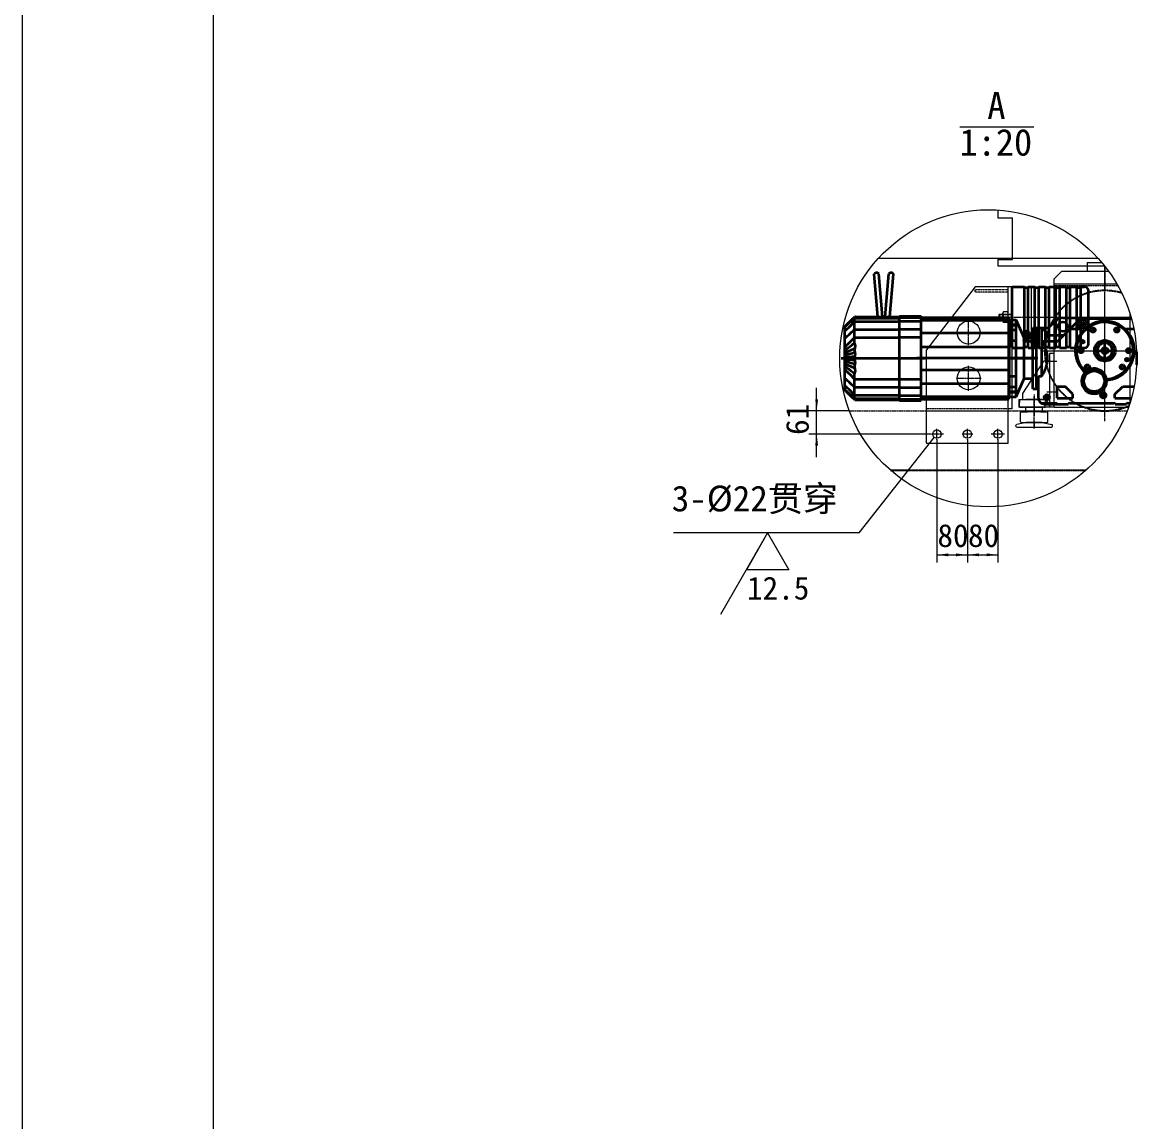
# Model space of a CAD drawing. Header units: millimetres. Extents: x -50460 to 50460, y -35640 to 35640.
# Drawn here: x -50460 to -32944, y 503 to 17779 of the extents above; entities that cross this region are included whole.
import ezdxf
from ezdxf.enums import TextEntityAlignment as Align

# ---------------------------------------------------------------- set-up
doc = ezdxf.new("R2010")
doc.units = ezdxf.units.MM
doc.set_wipeout_variables(frame=1)
for name, pattern in [('双点画线', [22, 12, -2, 2, -2, 2, -2]), ('点画线', [18, 12, -2, 2, -2]), ('虚线', [2, 1, -1])]:
    doc.linetypes.add(name, pattern=pattern)
doc.layers.get('0').update_dxf_attribs({"lineweight": 35})
for name, color, linetype, lineweight in [('7', 30, '双点画线', 18), ('CDRAFT0', 7, 'Continuous', 15), ('CONV', 4, 'Continuous', 18), ('EB0', 7, 'Continuous', 15), ('EB0_1', 7, 'Continuous', 15), ('中心线层', 1, '点画线', 18), ('尺寸线层', 4, 'Continuous', 18), ('粗实线层', 7, 'Continuous', 15), ('细实线层', 3, 'Continuous', 18), ('虚线层', 100, '虚线', 18)]:
    doc.layers.add(name, color=color, linetype=linetype, lineweight=lineweight)
doc.styles.get("Standard").update_dxf_attribs({"font": ''})
doc.styles.add('标准', font='', dxfattribs={"width": 0.667})
doc.styles.get('Standard').set_extended_font_data('宋体')
doc.styles.get('标准').set_extended_font_data('宋体')
doc.dimstyles.new('AM_DEMATIC$0', dxfattribs={"dimscale": 120, "dimtxt": 3, "dimasz": 1.5, "dimexe": 1, "dimexo": 0, "dimgap": 1, "dimtad": 1, "dimdsep": 46, "dimtxsty": 'Standard', "dimblk": '_CAXARROW', "dimcen": 0, "dimdle": 3, "dimclrd": 256, "dimclre": 256, "dimclrt": 2, "dimadec": 0, "dimazin": 2, "dimtfac": 0.707107, "dimtdec": 3, "dimtmove": 0, "dimatfit": 3, "dimfxl": 0, "dimfrac": 2, "dimtolj": 1, "dimlwd": 18, "dimarcsym": 0})
doc.dimstyles.new('AM_DEMATIC$3', dxfattribs={"dimscale": 120, "dimtxt": 3.371484, "dimasz": 2.5, "dimexe": 1, "dimexo": 1, "dimgap": 2.088633, "dimtad": 1, "dimtoh": 1, "dimdsep": 46, "dimtxsty": 'Standard', "dimblk": 'NONE', "dimcen": 0, "dimdle": 5, "dimclrd": 256, "dimclre": 256, "dimclrt": 2, "dimadec": 0, "dimazin": 2, "dimtfac": 0.707107, "dimtdec": 3, "dimtofl": 0, "dimtmove": 0, "dimatfit": 0, "dimfxl": 0, "dimfrac": 2, "dimtolj": 1, "dimlwd": 18, "dimarcsym": 0})

# ---------------------------------------------------------------- blocks, each defined once
blk = doc.blocks.new('*X243')
at = {"layer": '粗实线层'}
blk.add_line((-395.5, 287), (-395.5, -287), dxfattribs=at)
at = {"layer": '细实线层'}
blk.add_line((-420.5, 297), (-420.5, -297), dxfattribs=at)
at = {"layer": '尺寸线层', "linetype": 'Continuous', "style": '标准', "width": 0.667}
blk.add_attdef('图纸编号', text='', height=5.19, rotation=180, dxfattribs=at).set_placement((-370.5, 282), align=Align.MIDDLE_CENTER)
blk = doc.blocks.new('*X1170')
at = {"layer": '细实线层', "color": 0}
blk.add_line((-582, 0), (582, 0), dxfattribs=at)
at = {"layer": '尺寸线层', "color": 0, "char_height": 420, "line_spacing_factor": 1.37}
for s, insert, width, attachment_point in [('A', (-6, 126), 430.5, 8), ('1:20', (-15, -32), 1746.5, 2)]:
    blk.add_mtext(s, dxfattribs=dict(at, insert=insert, width=width, attachment_point=attachment_point))
blk = doc.blocks.new('*X1171')
at = {"layer": '7'}
for p, q in [((493, -697), (494, -693)), ((493, -702), (493, -697)), ((494, -693), (495, -688)), ((495, -688), (496, -683)), ((496, -683), (497, -679)), ((497, -674), (498, -669)), ((497, -679), (497, -674)), ((498, -669), (499, -664)), ((499, -655), (500, -650)), ((499, -660), (499, -655)), ((499, -664), (499, -660)), ((500, -645), (904, -645)), ((500, -646), (500, -645)), ((500, -650), (500, -646)), ((896, -701), (897, -696)), ((897, -692), (898, -687)), ((897, -696), (897, -692)), ((898, -687), (899, -682)), ((899, -682), (900, -678)), ((900, -678), (901, -673)), ((901, -668), (902, -663)), ((901, -673), (901, -668)), ((902, -663), (903, -659)), ((903, -654), (904, -649)), ((903, -659), (903, -654)), ((904, -649), (904, -645)), ((-2183, -825), (2183, -825)), ((-2183, -825), (2183, -825)), ((488, -739), (489, -735)), ((489, -744), (488, -739)), ((489, -725), (490, -721)), ((489, -730), (489, -725)), ((489, -735), (489, -730)), ((489, -749), (489, -744)), ((489, -754), (489, -749)), ((489, -758), (489, -754)), ((490, -763), (489, -758)), ((490, -716), (491, -711)), ((490, -721), (490, -716)), ((490, -765), (490, -763)), ((490, -765), (591, -765)), ((491, -711), (492, -707)), ((492, -707), (493, -702)), ((855, -765), (897, -765)), ((893, -724), (894, -720)), ((893, -729), (893, -724)), ((893, -734), (893, -729)), ((894, -739), (893, -734)), ((894, -715), (895, -710)), ((894, -720), (894, -715)), ((894, -743), (894, -739)), ((894, -748), (894, -743)), ((895, -753), (894, -748)), ((895, -706), (896, -701)), ((895, -710), (895, -706)), ((896, -757), (895, -753)), ((896, -762), (896, -757)), ((897, -765), (896, -762)), ((-1538, -1755), (1538, -1755)), ((-1538, -1755), (1538, -1755))]:
    blk.add_line(p, q, dxfattribs=at)
at = {"layer": '7', "linetype": '双点画线', "lineweight": 25}
blk.add_line((-1538, -1755), (1538, -1755), dxfattribs=at)
at = {"layer": 'CDRAFT0', "color": 1, "linetype": 'Continuous', "lineweight": 35}
for p, q in [((-1791, 1326), (-1792, 1323)), ((-1792, 1323), (-1792, 1320)), ((-1734, 654), (-1792, 1320)), ((-1789, 1329), (-1791, 1326)), ((-1786, 1332), (-1789, 1329)), ((-1783, 1335), (-1786, 1332)), ((-1779, 1337), (-1783, 1335)), ((-1774, 1339), (-1779, 1337)), ((-1769, 1341), (-1774, 1339)), ((-1764, 1342), (-1769, 1341)), ((-1758, 1343), (-1764, 1342)), ((-1752, 1343), (-1758, 1343)), ((-1747, 1343), (-1752, 1343)), ((-1742, 1342), (-1747, 1343)), ((-1737, 1341), (-1742, 1342)), ((-1732, 1339), (-1737, 1341)), ((-1728, 1337), (-1732, 1339)), ((-1725, 1335), (-1728, 1337)), ((-1723, 1332), (-1725, 1335)), ((-1721, 1330), (-1723, 1332)), ((-1720, 1327), (-1721, 1330)), ((-1662, 654), (-1720, 1327)), ((-1619, 654), (-1561, 1327)), ((-1560, 1330), (-1561, 1327)), ((-1558, 1332), (-1560, 1330)), ((-1556, 1335), (-1558, 1332)), ((-1553, 1337), (-1556, 1335)), ((-1549, 1339), (-1553, 1337)), ((-1544, 1341), (-1549, 1339)), ((-1547, 654), (-1489, 1320)), ((-1539, 1342), (-1544, 1341)), ((-1534, 1343), (-1539, 1342)), ((-1529, 1343), (-1534, 1343)), ((-1523, 1343), (-1529, 1343)), ((-1517, 1342), (-1523, 1343)), ((-1512, 1341), (-1517, 1342)), ((-1507, 1339), (-1512, 1341)), ((-1502, 1337), (-1507, 1339)), ((-1498, 1335), (-1502, 1337)), ((-1495, 1332), (-1498, 1335)), ((-1492, 1329), (-1495, 1332)), ((-1490, 1326), (-1492, 1329)), ((-1489, 1323), (-1490, 1326)), ((-1489, 1320), (-1489, 1323)), ((-2239, 517), (-2225, 530)), ((-2239, 515), (-2225, 528)), ((-2231, 512), (-2210, 532)), ((-2228, 522), (-2203, 546)), ((-2225, 530), (-2212, 543)), ((-2225, 528), (-2212, 541)), ((-2212, 543), (-2199, 556)), ((-2212, 541), (-2198, 554)), ((-2210, 532), (-2145, 592)), ((-2203, 546), (-2178, 569)), ((-2199, 556), (-2185, 569)), ((-2198, 554), (-2185, 567)), ((-2185, 569), (-2172, 582)), ((-2185, 567), (-2171, 579)), ((-2178, 569), (-2153, 593)), ((-2172, 582), (-2158, 595)), ((-2171, 579), (-2158, 592)), ((-2167, 512), (-2145, 534)), ((-2158, 595), (-2145, 608)), ((-2158, 592), (-2145, 605)), ((-2153, 593), (-2127, 618)), ((-2145, 608), (-2133, 619)), ((-2145, 605), (-2132, 616)), ((-2145, 592), (-2124, 611)), ((-2145, 534), (-2124, 556)), ((-2133, 619), (-2121, 631)), ((-2132, 616), (-2120, 628)), ((-2127, 618), (-2103, 642)), ((-2124, 611), (-2103, 631)), ((-2124, 556), (-2103, 578)), ((-2121, 631), (-2097, 654)), ((-2120, 628), (-2108, 639)), ((-2108, 639), (-2096, 651)), ((-2103, 642), (-2100, 642)), ((-2103, 243), (-2103, 642)), ((-2103, 631), (-1395, 631)), ((-2103, 578), (-1395, 578)), ((-2100, 642), (-2099, 642)), ((-2099, 642), (-2097, 643)), ((-2099, 642), (-2097, 642)), ((-2097, 654), (-2097, 654)), ((-2096, 654), (-2097, 654)), ((-2097, 654), (-2097, 654)), ((-2097, 654), (-2097, 654)), ((-2097, 654), (-1395, 654)), ((-2097, 643), (-2096, 644)), ((-2097, 642), (-2095, 643)), ((-2095, 654), (-2096, 654)), ((-2096, 654), (-2096, 654)), ((-2096, 650), (-2096, 651)), ((-2096, 651), (-2095, 651)), ((-2096, 651), (-2096, 651)), ((-2096, 651), (-2096, 651)), ((-2096, 650), (-2096, 650)), ((-2095, 650), (-2096, 650)), ((-2096, 644), (-2095, 645)), ((-2094, 654), (-2095, 654)), ((-2095, 654), (-2095, 654)), ((-2095, 651), (-2094, 652)), ((-2095, 652), (-2094, 652)), ((-2095, 650), (-2095, 650)), ((-2094, 649), (-2095, 650)), ((-2095, 645), (-2094, 646)), ((-2095, 643), (-2094, 643)), ((-2093, 654), (-2094, 654)), ((-2094, 652), (-2093, 653)), ((-2094, 652), (-2093, 652)), ((-2094, 652), (-2094, 652)), ((-2094, 652), (-2094, 652)), ((-2094, 649), (-2094, 649)), ((-2093, 649), (-2094, 649)), ((-2094, 646), (-2093, 647)), ((-2094, 643), (-2093, 643)), ((-2092, 654), (-2093, 654)), ((-2093, 654), (-2093, 654)), ((-2093, 653), (-2092, 654)), ((-2093, 653), (-2093, 653)), ((-2093, 652), (-2092, 652)), ((-2092, 649), (-2093, 649)), ((-2093, 647), (-2092, 648)), ((-2093, 643), (-2092, 644)), ((-2091, 654), (-2092, 654)), ((-2092, 654), (-2092, 654)), ((-2092, 652), (-2091, 652)), ((-2092, 652), (-2092, 652)), ((-2092, 648), (-2092, 649)), ((-2091, 648), (-2092, 648)), ((-2092, 644), (-2091, 644)), ((-2090, 654), (-2091, 654)), ((-2091, 652), (-2091, 652)), ((-2091, 652), (-2090, 652)), ((-2090, 648), (-2091, 648)), ((-2091, 648), (-2091, 648)), ((-2091, 644), (-2090, 644)), ((-2089, 653), (-2090, 654)), ((-2090, 654), (-2090, 654)), ((-2090, 652), (-2089, 653)), ((-2089, 648), (-2090, 648)), ((-2090, 648), (-2090, 648)), ((-2090, 644), (-2089, 645)), ((-2088, 653), (-2089, 653)), ((-2089, 653), (-2089, 653)), ((-2089, 653), (-2089, 653)), ((-2089, 653), (-2088, 653)), ((-2089, 647), (-2089, 648)), ((-2088, 647), (-2089, 647)), ((-2089, 645), (-2089, 645)), ((-2089, 645), (-2088, 645)), ((-2088, 653), (-2088, 653)), ((-2088, 653), (-2088, 653)), ((-2088, 653), (-2088, 653)), ((-2088, 653), (-2088, 653)), ((-2088, 646), (-2088, 647)), ((-2088, 647), (-2088, 647)), ((-2088, 646), (-2088, 646)), ((-2088, 645), (-2088, 646)), ((-2088, 646), (-2088, 646)), ((-2088, 646), (-2088, 646)), ((-1395, 663), (-1053, 663)), ((-1395, -663), (-1395, 663)), ((-1395, 640), (-1053, 640)), ((-1395, 585), (-1053, 585)), ((-1053, -663), (-1053, 663)), ((-1053, 642), (324, 642)), ((-1053, 599), (324, 599)), ((324, -642), (324, 642)), ((324, 603), (438, 603)), ((324, 534), (438, 534)), ((333, -603), (333, 603)), ((565, 324), (438, 603)), ((438, -603), (438, 603)), ((944, 480), (1078, 597)), ((1096, 269), (1451, 624)), ((1173, 636), (2245, 636)), ((1451, 624), (2249, 624)), ((1482, 525), (1497, 533)), ((1512, 525), (1497, 533)), ((1596, 520), (1557, 566)), ((-2253, 498), (-2228, 522)), ((-2253, 504), (-2239, 517)), ((-2253, 502), (-2239, 515)), ((-2253, 493), (-2231, 512)), ((-2253, -502), (-2253, 504)), ((-2253, 498), (-2251, 499)), ((-2253, 424), (-2231, 446)), ((-2251, 499), (-2250, 500)), ((-2250, 500), (-2249, 501)), ((-2249, 501), (-2248, 502)), ((-2248, 502), (-2247, 503)), ((-2247, 503), (-2246, 504)), ((-2231, 446), (-2210, 468)), ((-2231, 335), (-2210, 355)), ((-2210, 468), (-2188, 490)), ((-2210, 355), (-2188, 375)), ((-2188, 490), (-2167, 512)), ((-2188, 375), (-2167, 395)), ((-2167, 395), (-2145, 414)), ((-2145, 414), (-2124, 434)), ((-2124, 434), (-2103, 454)), ((-2103, 454), (-1395, 454)), ((-1395, 460), (-1053, 460)), ((-1053, 398), (324, 398)), ((324, 522), (438, 522)), ((324, 446), (438, 446)), ((563, 359), (573, 371)), ((587, 314), (563, 359)), ((585, 352), (563, 359)), ((566, 398), (567, 401)), ((566, 396), (566, 398)), ((567, 397), (566, 392)), ((566, 395), (566, 396)), ((566, 393), (566, 395)), ((566, 391), (566, 393)), ((566, 392), (566, 387)), ((566, 389), (566, 391)), ((566, 386), (566, 389)), ((566, 387), (567, 382)), ((567, 384), (566, 386)), ((567, 401), (568, 403)), ((568, 402), (567, 397)), ((567, 382), (567, 384)), ((568, 380), (567, 382)), ((567, 382), (569, 378)), ((568, 405), (569, 406)), ((571, 406), (568, 402)), ((568, 403), (568, 405)), ((569, 378), (568, 380)), ((569, 407), (570, 408)), ((569, 406), (569, 407)), ((577, 363), (569, 378)), ((569, 378), (570, 376)), ((570, 408), (571, 409)), ((570, 376), (572, 375)), ((571, 410), (572, 412)), ((571, 409), (571, 410)), ((574, 410), (571, 406)), ((572, 412), (573, 413)), ((572, 375), (575, 375)), ((573, 413), (574, 413)), ((574, 413), (575, 414)), ((578, 414), (574, 410)), ((575, 414), (576, 415)), ((575, 375), (578, 375)), ((576, 416), (577, 416)), ((576, 415), (576, 416)), ((576, 415), (576, 415)), ((577, 416), (578, 417)), ((577, 363), (579, 361)), ((578, 417), (579, 418)), ((578, 417), (578, 417)), ((582, 417), (578, 414)), ((578, 375), (582, 375)), ((579, 418), (580, 418)), ((579, 361), (581, 361)), ((580, 419), (581, 419)), ((580, 418), (580, 419)), ((581, 419), (582, 420)), ((581, 361), (583, 360)), ((582, 420), (583, 420)), ((582, 420), (582, 420)), ((583, 418), (582, 418)), ((582, 418), (582, 417)), ((582, 417), (582, 417)), ((582, 417), (582, 417)), ((582, 417), (582, 417)), ((582, 417), (582, 417)), ((582, 417), (582, 417)), ((582, 417), (583, 417)), ((582, 375), (586, 376)), ((583, 421), (584, 421)), ((583, 420), (583, 421)), ((584, 419), (583, 418)), ((583, 418), (583, 418)), ((583, 418), (583, 418)), ((583, 417), (583, 417)), ((583, 417), (583, 417)), ((583, 417), (584, 417)), ((583, 360), (587, 360)), ((584, 421), (585, 421)), ((585, 419), (584, 419)), ((584, 419), (584, 419)), ((584, 419), (584, 419)), ((584, 417), (584, 417)), ((584, 417), (584, 417)), ((584, 417), (585, 417)), ((585, 422), (586, 422)), ((585, 421), (585, 422)), ((586, 420), (585, 420)), ((585, 420), (585, 419)), ((585, 417), (586, 418)), ((585, 417), (585, 417)), ((585, 352), (628, 373)), ((609, 308), (585, 352)), ((586, 422), (587, 422)), ((587, 420), (586, 420)), ((586, 420), (586, 420)), ((586, 420), (586, 420)), ((586, 418), (586, 418)), ((586, 418), (586, 418)), ((586, 418), (587, 418)), ((586, 376), (590, 377)), ((587, 422), (588, 423)), ((592, 422), (587, 420)), ((587, 420), (587, 420)), ((587, 420), (587, 420)), ((587, 420), (587, 420)), ((587, 420), (587, 420)), ((587, 418), (587, 419)), ((587, 419), (587, 419)), ((587, 419), (587, 419)), ((587, 419), (588, 419)), ((587, 360), (591, 361)), ((588, 423), (589, 423)), ((588, 423), (588, 423)), ((588, 419), (588, 420)), ((589, 423), (590, 423)), ((590, 423), (591, 424)), ((590, 377), (594, 379)), ((591, 424), (592, 424)), ((591, 424), (591, 424)), ((591, 361), (595, 362)), ((592, 424), (593, 424)), ((597, 423), (592, 422)), ((593, 424), (594, 425)), ((594, 425), (595, 425)), ((594, 379), (599, 381)), ((595, 425), (596, 425)), ((595, 362), (600, 363)), ((596, 425), (597, 425)), ((597, 425), (599, 425)), ((602, 423), (597, 423)), ((599, 425), (600, 425)), ((599, 381), (604, 384)), ((602, 425), (600, 425)), ((600, 363), (604, 365)), ((603, 425), (602, 425)), ((608, 423), (602, 423)), ((604, 425), (603, 425)), ((605, 425), (604, 425)), ((604, 384), (608, 386)), ((604, 365), (609, 367)), ((607, 424), (605, 425)), ((610, 424), (607, 424)), ((612, 422), (608, 423)), ((608, 386), (612, 389)), ((609, 367), (614, 370)), ((612, 423), (610, 424)), ((614, 422), (612, 423)), ((617, 420), (612, 422)), ((612, 389), (616, 392)), ((615, 422), (614, 422)), ((614, 370), (619, 373)), ((616, 421), (615, 422)), ((618, 419), (616, 421)), ((616, 392), (620, 395)), ((621, 417), (617, 420)), ((620, 418), (618, 419)), ((619, 373), (623, 376)), ((622, 417), (620, 418)), ((620, 395), (623, 398)), ((625, 413), (621, 417)), ((623, 415), (622, 417)), ((625, 413), (623, 415)), ((623, 398), (625, 400)), ((623, 376), (627, 379)), ((626, 411), (625, 413)), ((627, 409), (625, 413)), ((625, 400), (627, 403)), ((627, 409), (626, 411)), ((635, 394), (627, 409)), ((628, 407), (627, 409)), ((627, 403), (628, 405)), ((627, 379), (630, 382)), ((628, 405), (628, 407)), ((628, 373), (650, 399)), ((652, 328), (628, 373)), ((650, 399), (630, 404)), ((630, 382), (633, 385)), ((633, 385), (634, 388)), ((634, 388), (636, 390)), ((636, 392), (635, 394)), ((636, 390), (636, 392)), ((674, 354), (650, 399)), ((652, 328), (674, 354)), ((665, 371), (699, 387)), ((699, 480), (944, 480)), ((699, -480), (699, 480)), ((759, -480), (759, 480)), ((843, -280), (843, 480)), ((861, 460), (843, 478)), ((879, 443), (861, 460)), ((895, 426), (879, 443)), ((911, 410), (895, 426)), ((926, 395), (911, 410)), ((941, 380), (926, 395)), ((955, 366), (941, 380)), ((955, 366), (1193, 366)), ((955, 269), (955, 366)), ((1288, 461), (1442, 461)), ((1426, 485), (1425, 488)), ((1425, 488), (1425, 488)), ((1427, 482), (1426, 485)), ((1428, 480), (1427, 482)), ((1430, 477), (1428, 480)), ((1431, 475), (1430, 477)), ((1433, 472), (1431, 475)), ((1435, 470), (1433, 472)), ((1436, 468), (1435, 470)), ((1438, 465), (1436, 468)), ((1440, 463), (1438, 465)), ((1442, 461), (1440, 463)), ((1482, 507), (1482, 525)), ((1497, 499), (1482, 507)), ((1494, 438), (1494, 438)), ((1494, 438), (1494, 438)), ((1495, 438), (1494, 438)), ((1495, 438), (1495, 438)), ((1496, 438), (1495, 438)), ((1496, 438), (1496, 438)), ((1497, 438), (1496, 438)), ((1497, 499), (1512, 507)), ((1497, 438), (1497, 438)), ((1497, 438), (1498, 438)), ((1498, 438), (1499, 438)), ((1499, 438), (1500, 438)), ((1500, 438), (1501, 438)), ((1501, 438), (1502, 438)), ((1502, 438), (1503, 438)), ((1503, 438), (1504, 438)), ((1504, 438), (1505, 438)), ((1505, 438), (1507, 439)), ((1507, 439), (1508, 439)), ((1508, 439), (1509, 439)), ((1509, 439), (1511, 439)), ((1511, 439), (1513, 439)), ((1512, 507), (1512, 525)), ((1513, 439), (1514, 440)), ((1514, 440), (1516, 440)), ((1516, 440), (1518, 441)), ((1518, 441), (1519, 441)), ((1519, 441), (1521, 442)), ((1521, 442), (1523, 442)), ((1566, 479), (1567, 480)), ((1567, 480), (1568, 482)), ((1568, 483), (1569, 485)), ((1568, 482), (1568, 483)), ((1569, 485), (1570, 486)), ((1570, 487), (1571, 489)), ((1570, 486), (1570, 487)), ((1571, 490), (1572, 491)), ((1571, 489), (1571, 490)), ((1572, 494), (1573, 495)), ((1572, 493), (1572, 494)), ((1572, 491), (1572, 493)), ((1573, 498), (1574, 499)), ((1573, 497), (1573, 498)), ((1573, 496), (1573, 497)), ((1573, 495), (1573, 496)), ((1574, 503), (1575, 504)), ((1574, 502), (1574, 503)), ((1574, 501), (1574, 502)), ((1574, 502), (1574, 502)), ((1574, 500), (1574, 501)), ((1574, 499), (1574, 500)), ((1575, 505), (1575, 506)), ((1575, 506), (1575, 506)), ((1575, 506), (1575, 506)), ((1575, 506), (1575, 506)), ((1575, 506), (1575, 506)), ((1575, 506), (1575, 506)), ((1575, 504), (1575, 505)), ((1575, 505), (1575, 505)), ((1575, 504), (1575, 504)), ((2150, 461), (2288, 461)), ((-2253, 315), (-2231, 335)), ((-2253, 169), (-2231, 192)), ((-2231, 192), (-2210, 215)), ((-2210, 215), (-2145, 283)), ((-2201, 164), (-2173, 187)), ((-2173, 187), (-2146, 208)), ((-2146, 208), (-2122, 227)), ((-2145, 283), (-2124, 306)), ((-2124, 306), (-2103, 329)), ((-2122, 227), (-2103, 243)), ((-2103, 329), (-1395, 329)), ((-2101, 241), (-2103, 243)), ((-2099, 238), (-2101, 241)), ((-2097, 236), (-2099, 238)), ((-2096, 233), (-2097, 236)), ((-2095, 230), (-2096, 233)), ((-2094, 228), (-2095, 230)), ((-2092, 225), (-2094, 228)), ((-2091, 222), (-2092, 225)), ((-2091, 218), (-2091, 222)), ((-2090, 215), (-2091, 218)), ((-2089, 212), (-2090, 215)), ((-2089, 208), (-2089, 212)), ((-2088, 205), (-2089, 208)), ((-2089, 180), (-2088, 183)), ((-2089, 177), (-2089, 180)), ((-2090, 174), (-2089, 177)), ((-2088, 201), (-2088, 205)), ((-2088, 197), (-2088, 201)), ((-2088, 194), (-2088, 197)), ((-2088, 190), (-2088, 194)), ((-2088, 187), (-2088, 190)), ((-2088, 183), (-2088, 187)), ((-1395, 330), (-1053, 330)), ((-1053, 179), (324, 179)), ((324, 280), (438, 280)), ((561, 281), (699, 345)), ((561, 323), (578, 330)), ((562, 319), (561, 323)), ((561, 281), (562, 285)), ((562, 280), (561, 281)), ((562, 316), (562, 319)), ((563, 312), (562, 316)), ((562, 289), (563, 293)), ((562, 285), (562, 289)), ((563, 278), (562, 280)), ((563, 308), (563, 312)), ((563, 305), (563, 308)), ((563, 301), (563, 305)), ((563, 297), (563, 301)), ((563, 293), (563, 297)), ((564, 276), (563, 278)), ((565, 274), (564, 276)), ((566, 272), (565, 274)), ((567, 271), (566, 272)), ((567, 269), (567, 271)), ((567, 269), (699, 269)), ((567, -318), (567, 269)), ((609, 308), (587, 314)), ((609, 308), (652, 328)), ((855, 260), (849, 269)), ((849, 269), (1096, 269)), ((860, 251), (855, 260)), ((864, 242), (860, 251)), ((869, 233), (864, 242)), ((873, 224), (869, 233)), ((878, 216), (873, 224)), ((882, 207), (878, 216)), ((886, 199), (882, 207)), ((889, 191), (886, 199)), ((893, 183), (889, 191)), ((896, 175), (893, 183)), ((1797, 260), (1869, 260)), ((1797, 234), (1797, 260)), ((1833, -63), (1833, 303)), ((1869, 234), (1869, 260)), ((-2253, 123), (-2228, 143)), ((-2253, 84), (-2230, 95)), ((-2253, 50), (-2230, 56)), ((-2253, 17), (-2092, 35)), ((-2230, 95), (-2207, 107)), ((-2230, 56), (-2207, 63)), ((-2228, 143), (-2201, 164)), ((-2207, 107), (-2138, 140)), ((-2207, 63), (-2161, 76)), ((-2161, 76), (-2138, 83)), ((-2138, 140), (-2115, 151)), ((-2138, 83), (-2115, 89)), ((-2115, 151), (-2092, 162)), ((-2115, 89), (-2092, 96)), ((-2097, 12), (-2096, 16)), ((-2097, 7), (-2097, 12)), ((-2097, 2), (-2097, 7)), ((-2097, -3), (-2097, 2)), ((-2096, 139), (-2095, 144)), ((-2096, 135), (-2096, 139)), ((-2096, 130), (-2096, 135)), ((-2096, 125), (-2096, 130)), ((-2096, 121), (-2096, 125)), ((-2096, 116), (-2096, 121)), ((-2095, 112), (-2096, 116)), ((-2096, 20), (-2095, 24)), ((-2096, 16), (-2096, 20)), ((-2095, 148), (-2094, 151)), ((-2095, 144), (-2095, 148)), ((-2095, 109), (-2095, 112)), ((-2094, 106), (-2095, 109)), ((-2095, 24), (-2094, 27)), ((-2094, 151), (-2093, 155)), ((-2094, 103), (-2094, 106)), ((-2093, 100), (-2094, 103)), ((-2094, 30), (-2093, 33)), ((-2094, 27), (-2094, 30)), ((-2093, 158), (-2092, 160)), ((-2093, 155), (-2093, 158)), ((-2092, 98), (-2093, 100)), ((-2093, 33), (-2092, 35)), ((-2092, 162), (-2091, 164)), ((-2092, 160), (-2092, 162)), ((-2092, 96), (-2092, 98)), ((-2091, 94), (-2092, 96)), ((-2092, 37), (-2091, 39)), ((-2092, 35), (-2092, 37)), ((-2091, 166), (-2090, 169)), ((-2091, 164), (-2091, 166)), ((-2091, 91), (-2091, 94)), ((-2090, 87), (-2091, 91)), ((-2091, 42), (-2090, 45)), ((-2091, 39), (-2091, 42)), ((-2090, 171), (-2090, 174)), ((-2090, 169), (-2090, 171)), ((-2089, 84), (-2090, 87)), ((-2090, 45), (-2090, 48)), ((-2089, 80), (-2089, 84)), ((-2088, 77), (-2089, 80)), ((-2089, 55), (-2088, 59)), ((-2089, 52), (-2089, 55)), ((-2090, 48), (-2089, 52)), ((-2088, 73), (-2088, 77)), ((-2088, 70), (-2088, 73)), ((-2088, 66), (-2088, 70)), ((-2088, 62), (-2088, 66)), ((-2088, 59), (-2088, 62)), ((403, 0), (-1122, 0)), ((781, 0), (312, 0)), ((333, 0), (759, 0)), ((899, 167), (896, 175)), ((902, 159), (899, 167)), ((905, 151), (902, 159)), ((908, 144), (905, 151)), ((910, 136), (908, 144)), ((913, 128), (910, 136)), ((915, 121), (913, 128)), ((917, 113), (915, 121)), ((919, 106), (917, 113)), ((921, 99), (919, 106)), ((923, 92), (921, 99)), ((924, 84), (923, 92)), ((926, 77), (924, 84)), ((927, 70), (926, 77)), ((928, 63), (927, 70)), ((930, 56), (928, 63)), ((930, 49), (930, 56)), ((931, 42), (930, 49)), ((932, 35), (931, 42)), ((932, 28), (932, 35)), ((933, 21), (932, 28)), ((933, 14), (933, 21)), ((933, 7), (933, 14)), ((933, 0), (933, 7)), ((933, -7), (933, 0)), ((1650, 120), (2016, 120)), ((2331, 102), (2331, -102)), ((-2313, 0), (-993, 0)), ((-2092, -35), (-2253, -17)), ((-2230, -56), (-2253, -50)), ((-2230, -95), (-2253, -84)), ((-2228, -143), (-2253, -123)), ((-2231, -192), (-2253, -169)), ((-2207, -63), (-2230, -56)), ((-2207, -107), (-2230, -95)), ((-2203, -163), (-2228, -143)), ((-2161, -76), (-2207, -63)), ((-2138, -140), (-2207, -107)), ((-2178, -183), (-2203, -163)), ((-2138, -83), (-2161, -76)), ((-2115, -89), (-2138, -83)), ((-2115, -151), (-2138, -140)), ((-2092, -96), (-2115, -89)), ((-2092, -162), (-2115, -151)), ((-2097, -8), (-2097, -3)), ((-2097, -12), (-2097, -8)), ((-2096, -17), (-2097, -12)), ((-2095, -21), (-2096, -17)), ((-2096, -117), (-2095, -113)), ((-2096, -121), (-2096, -117)), ((-2096, -125), (-2096, -121)), ((-2096, -130), (-2096, -125)), ((-2096, -135), (-2096, -130)), ((-2096, -140), (-2096, -135)), ((-2095, -144), (-2096, -140)), ((-2095, -24), (-2095, -21)), ((-2094, -27), (-2095, -24)), ((-2095, -109), (-2094, -106)), ((-2095, -113), (-2095, -109)), ((-2095, -148), (-2095, -144)), ((-2094, -151), (-2095, -148)), ((-2094, -30), (-2094, -27)), ((-2093, -33), (-2094, -30)), ((-2094, -103), (-2093, -100)), ((-2094, -106), (-2094, -103)), ((-2093, -155), (-2094, -151)), ((-2092, -35), (-2093, -33)), ((-2093, -100), (-2092, -98)), ((-2093, -158), (-2093, -155)), ((-2092, -160), (-2093, -158)), ((-2092, -37), (-2092, -35)), ((-2091, -39), (-2092, -37)), ((-2092, -96), (-2091, -94)), ((-2092, -98), (-2092, -96)), ((-2092, -162), (-2092, -160)), ((-2091, -165), (-2092, -162)), ((-2091, -42), (-2091, -39)), ((-2090, -45), (-2091, -42)), ((-2091, -91), (-2090, -89)), ((-2091, -94), (-2091, -91)), ((-2091, -167), (-2091, -165)), ((-2090, -170), (-2091, -167)), ((-2090, -48), (-2090, -45)), ((-2089, -52), (-2090, -48)), ((-2090, -89), (-2089, -85)), ((-2090, -173), (-2090, -170)), ((-2089, -177), (-2090, -173)), ((-2089, -55), (-2089, -52)), ((-2088, -59), (-2089, -55)), ((-2089, -81), (-2088, -78)), ((-2089, -85), (-2089, -81)), ((-2088, -63), (-2088, -59)), ((-2088, -67), (-2088, -63)), ((-2088, -70), (-2088, -67)), ((-2088, -74), (-2088, -70)), ((-2088, -78), (-2088, -74)), ((894, -181), (897, -173)), ((897, -173), (900, -164)), ((900, -164), (903, -156)), ((903, -156), (906, -148)), ((906, -148), (909, -140)), ((909, -140), (912, -133)), ((912, -133), (914, -125)), ((914, -125), (916, -117)), ((916, -117), (918, -110)), ((918, -110), (920, -102)), ((920, -102), (922, -95)), ((922, -95), (924, -87)), ((924, -87), (925, -80)), ((925, -80), (927, -72)), ((927, -72), (928, -65)), ((928, -65), (929, -58)), ((929, -58), (930, -50)), ((930, -50), (931, -43)), ((931, -43), (932, -36)), ((932, -29), (933, -22)), ((932, -36), (932, -29)), ((933, -14), (933, -7)), ((933, -22), (933, -14)), ((-2231, -335), (-2253, -315)), ((-2210, -215), (-2231, -192)), ((-2210, -355), (-2231, -335)), ((-2145, -283), (-2210, -215)), ((-2153, -203), (-2178, -183)), ((-2127, -223), (-2153, -203)), ((-2124, -306), (-2145, -283)), ((-2103, -243), (-2127, -223)), ((-2103, -329), (-2124, -306)), ((-2103, -243), (-2100, -240)), ((-2103, -329), (-2103, -243)), ((-2103, -329), (-1395, -329)), ((-2103, -454), (-2103, -329)), ((-2100, -240), (-2098, -237)), ((-2098, -237), (-2097, -234)), ((-2097, -234), (-2095, -231)), ((-2095, -231), (-2094, -228)), ((-2094, -228), (-2092, -224)), ((-2092, -224), (-2091, -221)), ((-2091, -221), (-2090, -217)), ((-2090, -217), (-2090, -213)), ((-2089, -180), (-2089, -177)), ((-2088, -185), (-2089, -180)), ((-2089, -210), (-2088, -206)), ((-2090, -213), (-2089, -210)), ((-2088, -189), (-2088, -185)), ((-2088, -193), (-2088, -189)), ((-2088, -197), (-2088, -193)), ((-2088, -202), (-2088, -197)), ((-2088, -206), (-2088, -202)), ((-1395, -330), (-1053, -330)), ((-1053, -179), (324, -179)), ((324, -280), (438, -280)), ((438, -603), (567, -318)), ((567, -318), (699, -318)), ((789, -280), (843, -280)), ((789, -624), (789, -280)), ((843, -280), (849, -270)), ((849, -270), (854, -260)), ((854, -260), (860, -251)), ((860, -251), (865, -242)), ((865, -242), (869, -233)), ((869, -233), (874, -224)), ((874, -224), (878, -215)), ((878, -215), (882, -206)), ((882, -206), (886, -198)), ((886, -198), (890, -189)), ((890, -189), (894, -181)), ((1521, -224), (1522, -224)), ((1521, -224), (1521, -224)), ((1521, -224), (1521, -224)), ((1521, -224), (1521, -224)), ((1521, -224), (1521, -224)), ((1521, -224), (1521, -224)), ((1522, -223), (1523, -223)), ((1522, -223), (1522, -223)), ((1522, -224), (1522, -223)), ((1522, -224), (1522, -224)), ((1522, -224), (1522, -224)), ((1523, -222), (1524, -222)), ((1523, -222), (1523, -222)), ((1523, -223), (1523, -222)), ((1523, -223), (1523, -223)), ((1524, -221), (1525, -221)), ((1524, -221), (1524, -221)), ((1524, -222), (1524, -221)), ((1525, -220), (1526, -220)), ((1525, -221), (1525, -220)), ((1526, -219), (1527, -219)), ((1526, -220), (1526, -219)), ((1527, -218), (1528, -218)), ((1527, -219), (1527, -218)), ((1528, -217), (1529, -217)), ((1528, -218), (1528, -217)), ((1529, -216), (1530, -216)), ((1529, -217), (1529, -216)), ((1530, -215), (1531, -215)), ((1530, -216), (1530, -215)), ((1531, -214), (1532, -214)), ((1531, -215), (1531, -214)), ((1532, -213), (1533, -213)), ((1532, -214), (1532, -213)), ((1533, -213), (1534, -212)), ((1861, -328), (1861, -327)), ((1861, -329), (1861, -328)), ((1861, -328), (1861, -328)), ((1861, -330), (1861, -329)), ((1861, -331), (1861, -330)), ((1862, -332), (1861, -331)), ((1861, -331), (1861, -331)), ((1862, -333), (1862, -332)), ((1862, -334), (1862, -333)), ((1862, -335), (1862, -334)), ((1862, -334), (1862, -334)), ((1862, -336), (1862, -335)), ((1862, -337), (1862, -336)), ((1862, -336), (1862, -336)), ((1862, -338), (1862, -337)), ((1862, -339), (1862, -338)), ((1862, -338), (1862, -338)), ((1862, -340), (1862, -339)), ((1862, -339), (1862, -339)), ((1863, -340), (1862, -340)), ((1863, -341), (1863, -340)), ((1863, -342), (1863, -341)), ((1863, -341), (1863, -341)), ((1863, -343), (1863, -342)), ((1863, -342), (1863, -342)), ((1863, -342), (1863, -342)), ((1863, -344), (1863, -343)), ((1863, -343), (1863, -343)), ((1863, -343), (1863, -343)), ((1863, -343), (1863, -343)), ((1863, -344), (1863, -344)), ((1863, -344), (1863, -344)), ((1863, -344), (1863, -344)), ((1863, -344), (1863, -344)), ((1863, -344), (1863, -344)), ((-2231, -446), (-2253, -424)), ((-2231, -512), (-2253, -493)), ((-2228, -521), (-2253, -498)), ((-2252, -499), (-2253, -498)), ((-2239, -515), (-2253, -502)), ((-2253, -504), (-2253, -502)), ((-2239, -517), (-2253, -504)), ((-2251, -500), (-2252, -499)), ((-2250, -501), (-2251, -500)), ((-2249, -502), (-2250, -501)), ((-2248, -502), (-2249, -502)), ((-2247, -503), (-2248, -502)), ((-2225, -528), (-2239, -515)), ((-2225, -530), (-2239, -517)), ((-2210, -468), (-2231, -446)), ((-2210, -532), (-2231, -512)), ((-2201, -547), (-2228, -521)), ((-2188, -375), (-2210, -355)), ((-2188, -490), (-2210, -468)), ((-2167, -395), (-2188, -375)), ((-2145, -534), (-2188, -490)), ((-2145, -414), (-2167, -395)), ((-2124, -434), (-2145, -414)), ((-2103, -454), (-2124, -434)), ((-2103, -454), (-1395, -454)), ((-2103, -578), (-2103, -454)), ((-1395, -460), (-1053, -460)), ((-1053, -398), (324, -398)), ((324, -446), (438, -446)), ((324, -522), (438, -522)), ((699, -480), (789, -480)), ((1083, -441), (1208, -441)), ((1083, -628), (1083, -441)), ((1332, -565), (1208, -441)), ((1990, -565), (2115, -441)), ((2115, -441), (2292, -441)), ((-2212, -541), (-2225, -528)), ((-2212, -543), (-2225, -530)), ((-2185, -567), (-2212, -541)), ((-2199, -556), (-2212, -543)), ((-2145, -592), (-2210, -532)), ((-2173, -574), (-2201, -547)), ((-2185, -569), (-2199, -556)), ((-2171, -579), (-2185, -567)), ((-2172, -582), (-2185, -569)), ((-2146, -600), (-2173, -574)), ((-2158, -595), (-2172, -582)), ((-2158, -592), (-2171, -579)), ((-2145, -605), (-2158, -592)), ((-2133, -619), (-2158, -595)), ((-2122, -623), (-2146, -600)), ((-2124, -556), (-2145, -534)), ((-2124, -611), (-2145, -592)), ((-2132, -616), (-2145, -605)), ((-2121, -631), (-2133, -619)), ((-2120, -628), (-2132, -616)), ((-2103, -578), (-2124, -556)), ((-2103, -631), (-2124, -611)), ((-2103, -642), (-2122, -623)), ((-2109, -642), (-2121, -631)), ((-2108, -639), (-2120, -628)), ((-2097, -654), (-2109, -642)), ((-2096, -651), (-2108, -639)), ((-2103, -578), (-1395, -578)), ((-2103, -631), (-2103, -578)), ((-2103, -631), (-1395, -631)), ((-2103, -642), (-2103, -631)), ((-2101, -642), (-2103, -642)), ((-2099, -642), (-2101, -642)), ((-2097, -643), (-2099, -642)), ((-2097, -642), (-2099, -642)), ((-2096, -643), (-2097, -642)), ((-2096, -644), (-2097, -643)), ((-2097, -654), (-1395, -654)), ((-2097, -654), (-2097, -654)), ((-2097, -654), (-2097, -654)), ((-2097, -654), (-2097, -654)), ((-2097, -654), (-2096, -654)), ((-2094, -643), (-2096, -643)), ((-2095, -645), (-2096, -644)), ((-2096, -650), (-2095, -650)), ((-2096, -650), (-2096, -650)), ((-2096, -651), (-2096, -650)), ((-2096, -651), (-2096, -651)), ((-2096, -651), (-2096, -651)), ((-2095, -651), (-2096, -651)), ((-2096, -654), (-2096, -654)), ((-2096, -654), (-2095, -654)), ((-2094, -646), (-2095, -645)), ((-2095, -650), (-2094, -649)), ((-2095, -650), (-2095, -650)), ((-2094, -652), (-2095, -651)), ((-2094, -652), (-2095, -652)), ((-2095, -654), (-2095, -654)), ((-2095, -654), (-2094, -654)), ((-2093, -643), (-2094, -643)), ((-2092, -648), (-2094, -646)), ((-2094, -649), (-2093, -649)), ((-2094, -649), (-2094, -649)), ((-2094, -653), (-2094, -652)), ((-2094, -652), (-2094, -652)), ((-2094, -652), (-2094, -652)), ((-2093, -652), (-2094, -652)), ((-2093, -653), (-2094, -653)), ((-2094, -654), (-2093, -654)), ((-2092, -644), (-2093, -643)), ((-2093, -649), (-2092, -649)), ((-2092, -652), (-2093, -652)), ((-2092, -654), (-2093, -653)), ((-2093, -653), (-2093, -653)), ((-2093, -654), (-2093, -654)), ((-2093, -654), (-2092, -654)), ((-2091, -644), (-2092, -644)), ((-2092, -649), (-2092, -648)), ((-2092, -648), (-2091, -648)), ((-2091, -652), (-2092, -652)), ((-2092, -652), (-2092, -652)), ((-2092, -654), (-2092, -654)), ((-2092, -654), (-2091, -654)), ((-2090, -644), (-2091, -644)), ((-2091, -648), (-2091, -648)), ((-2091, -648), (-2090, -648)), ((-2090, -652), (-2091, -652)), ((-2091, -654), (-2090, -654)), ((-2089, -645), (-2090, -644)), ((-2090, -648), (-2090, -648)), ((-2090, -648), (-2089, -648)), ((-2089, -653), (-2090, -652)), ((-2090, -652), (-2090, -652)), ((-2090, -654), (-2089, -653)), ((-2090, -654), (-2090, -654)), ((-2088, -645), (-2089, -645)), ((-2089, -645), (-2089, -645)), ((-2089, -648), (-2089, -647)), ((-2089, -647), (-2088, -647)), ((-2088, -653), (-2089, -653)), ((-2089, -653), (-2089, -653)), ((-2089, -653), (-2089, -653)), ((-2089, -653), (-2088, -653)), ((-2088, -646), (-2088, -645)), ((-2088, -646), (-2088, -646)), ((-2088, -646), (-2088, -646)), ((-2088, -647), (-2088, -646)), ((-2088, -646), (-2088, -646)), ((-2088, -647), (-2088, -647)), ((-2088, -653), (-2088, -653)), ((-2088, -653), (-2088, -653)), ((-2088, -653), (-2088, -653)), ((-2088, -653), (-2088, -653)), ((-1395, -585), (-1053, -585)), ((-1395, -640), (-1053, -640)), ((-1395, -663), (-1053, -663)), ((-1053, -599), (324, -599)), ((-1053, -642), (324, -642)), ((324, -534), (438, -534)), ((324, -603), (438, -603)), ((906, -603), (921, -595)), ((906, -621), (906, -603)), ((921, -629), (906, -621)), ((936, -603), (921, -595)), ((921, -629), (936, -621)), ((936, -621), (936, -603)), ((1083, -628), (1332, -628)), ((1332, -628), (1332, -565)), ((1794, -573), (1809, -565)), ((1794, -591), (1794, -573)), ((1809, -599), (1794, -591)), ((1824, -573), (1809, -565)), ((1809, -599), (1824, -591)), ((1824, -591), (1824, -573)), ((1990, -628), (1990, -565)), ((1990, -628), (2248, -628)), ((830, -703), (1083, -703)), ((885, -720), (1263, -720)), ((1083, -720), (1083, -703)), ((1281, -703), (1978, -703)), ((1995, -720), (2175, -720)), ((2193, -703), (2225, -703))]:
    blk.add_line(p, q, dxfattribs=at)
for centre, radius in [((1173, 498), 75), ((1497, 516), 42), ((1646, 445), 36), ((1646, 445), 28.8), ((2021, 445), 36), ((2021, 445), 28.8), ((1486, 260), 24), ((1486, 260), 19.2), ((1833, 120), 165), ((1458, 120), 36), ((1458, 120), 28.8), ((1833, 120), 48), ((2181, -20), 24), ((2208, 120), 36), ((2208, 120), 28.8), ((1559, -136), 36), ((1559, -136), 28.8), ((2108, -136), 36), ((2108, -136), 28.8), ((2181, -20), 19.2), ((1665, -360), 180), ((1665, -360), 162), ((921, -612), 42), ((1809, -582), 42)]:
    blk.add_circle(centre, radius, dxfattribs=at)
for centre, radius, start, end in [((1173, 498), 138, 90, 133.9191), ((1497, 516), 78, 40.3143, 201.1967), ((1833, 120), 448, 273.4829, 126.6746), ((1833, 120), 465, 0, 123.7862), ((1833, 120), 465, 136.842, 227.8001), ((1833, 120), 448, 133.9536, 227.937), ((1497, 516), 78, 224.8801, 267.646), ((1497, 516), 78, 288.9512, 331.677), ((1833, 120), 127, 106.4767, 73.5233), ((1833, 120), 120, 107.4576, 72.5424), ((1833, 120), 465, 273.6198, 360), ((1665, -360), 198, 9.6606, 131.7593), ((1665, -360), 198, 136.8059, 180), ((1665, -360), 198, 0, 4.614), ((1665, -360), 198, 180, 360), ((885, -624), 96, 180, 270), ((1281, -720), 17.4, 90, 180), ((1978, -720), 17.4, 0, 90), ((2193, -720), 17.4, 90, 180)]:
    blk.add_arc(centre, radius, start, end, dxfattribs=at)
at = {"layer": 'CONV'}
for p, q in [((-1722, 1575), (1722, 1575)), ((2223, 709), (2223, -709)), ((-1538, -1755), (1538, -1755))]:
    blk.add_line(p, q, dxfattribs=at)
at = {"layer": 'EB0'}
blk.add_line((1554, 1505), (1783, 1505), dxfattribs=at)
at = {"layer": 'EB0_1'}
for p, q in [((153, 2329), (153, 2205)), ((153, 2205), (379, 2205)), ((379, 2205), (379, 2205)), ((379, 1551), (379, 2205)), ((153, 1551), (153, 1455)), ((153, 1551), (379, 1551)), ((153, 1455), (1825, 1455)), ((379, 1551), (379, 1551)), ((379, 1455), (379, 1455)), ((1554, 1505), (1554, 1371)), ((1155, 1371), (1035, 1251)), ((1035, -765), (1035, 1251)), ((1155, 1371), (1889, 1371)), ((-207, 1125), (-969, 135)), ((375, 1125), (-207, 1125)), ((315, -1335), (315, 1125)), ((375, -795), (375, 1125)), ((675, 1125), (675, 165)), ((675, 1125), (1035, 1125)), ((1035, 1173), (2018, 1173)), ((1035, 165), (1035, 1125)), ((231, 583), (231, 707)), ((309, 728), (237, 728)), ((315, 583), (315, 707)), ((177, 693), (165, 681)), ((165, 681), (165, 609)), ((177, 597), (165, 609)), ((177, 693), (177, 597)), ((177, 693), (315, 693)), ((177, 597), (315, 597)), ((237, 687), (309, 687)), ((237, 603), (309, 603)), ((309, 562), (237, 562)), ((315, 687), (375, 687)), ((315, 603), (375, 603)), ((-969, -1335), (-969, 135)), ((675, 165), (1035, 165)), ((963, 75), (963, -765)), ((1035, 75), (963, 75)), ((543, -555), (873, -45)), ((963, -45), (873, -45)), ((483, -645), (483, -765)), ((483, -645), (903, -645)), ((543, -645), (543, -555)), ((855, -645), (591, -645)), ((963, -585), (903, -645)), ((903, -645), (963, -749)), ((375, -795), (315, -795)), ((1035, -765), (483, -765)), ((507, -996), (507, -852)), ((519, -840), (618, -840)), ((591, -837), (591, -765)), ((591, -765), (855, -765)), ((591, -837), (855, -837)), ((618, -840), (618, -837)), ((828, -840), (828, -837)), ((828, -840), (927, -840)), ((855, -837), (855, -765)), ((939, -996), (939, -852)), ((1035, -765), (2205, -765)), ((597, -1011), (447, -1038)), ((519, -1008), (594, -1008)), ((597, -1011), (594, -1008)), ((597, -1011), (849, -1011)), ((849, -1011), (597, -1011)), ((849, -1011), (852, -1008)), ((849, -1011), (1000, -1038)), ((852, -1008), (927, -1008)), ((435, -1065), (435, -1055)), ((453, -1083), (582, -1083)), ((582, -1083), (864, -1083)), ((864, -1083), (993, -1083)), ((1011, -1065), (1011, -1055)), ((-969, -1335), (315, -1335))]:
    blk.add_line(p, q, dxfattribs=at)
at = {"layer": 'EB0_1', "linetype": 'Continuous', "lineweight": 35}
for p, q in [((375, 171), (375, 1131)), ((375, 1125), (567, 1125)), ((555, 1125), (570, 1125)), ((570, 165), (570, 1125)), ((630, 1125), (735, 1125)), ((630, 1125), (735, 1125)), ((630, 1125), (735, 1125)), ((630, 165), (630, 1125)), ((735, 165), (735, 1125)), ((735, 165), (735, 1125)), ((735, 165), (735, 1125)), ((795, 165), (795, 1125)), ((795, 1125), (900, 1125)), ((795, 1125), (900, 1125)), ((900, 165), (900, 1125)), ((900, 165), (900, 1125)), ((960, 1125), (1065, 1125)), ((960, 165), (960, 1125)), ((1065, 165), (1065, 1125)), ((1125, 1125), (1230, 1125)), ((1125, 165), (1125, 1125)), ((1230, 165), (1230, 1125)), ((1290, 1125), (1395, 1125)), ((1290, 165), (1290, 1125)), ((1395, 165), (1395, 1125)), ((1455, 1125), (1515, 1125)), ((1455, 165), (1455, 1125)), ((1575, 225), (1575, 1065)), ((375, 165), (567, 165)), ((555, 165), (570, 165)), ((630, 165), (735, 165)), ((630, 165), (735, 165)), ((630, 165), (735, 165)), ((795, 165), (900, 165)), ((795, 165), (900, 165)), ((960, 165), (1065, 165)), ((1125, 165), (1230, 165)), ((1290, 165), (1395, 165)), ((1455, 165), (1515, 165))]:
    blk.add_line(p, q, dxfattribs=at)
at = {"layer": 'EB0_1'}
for centre, radius in [((-309, 405), 180), ((-309, -315), 180), ((-807, -1191), 66), ((-327, -1191), 66), ((153, -1191), 66)]:
    blk.add_circle(centre, radius, dxfattribs=at)
at = {"layer": 'EB0_1', "linetype": 'Continuous', "lineweight": 35}
for centre, radius, start, end in [((600, 1156), 43.5, 226.3972, 313.6028), ((765, 1156), 43.5, 226.3972, 313.6028), ((930, 1156), 43.5, 226.3972, 313.6028), ((1095, 1156), 43.5, 226.3972, 313.6028), ((1260, 1156), 43.5, 226.3972, 313.6028), ((1425, 1156), 43.5, 226.3972, 313.6028), ((1515, 1065), 60, 0, 90), ((600, 133), 43.5, 46.3972, 133.6028), ((765, 133), 43.5, 46.3972, 133.6028), ((930, 133), 43.5, 46.3972, 133.6028), ((1095, 133), 43.5, 46.3972, 133.6028), ((1260, 133), 43.5, 46.3972, 133.6028), ((1425, 133), 43.5, 46.3972, 133.6028), ((1515, 225), 60, 270, 0)]:
    blk.add_arc(centre, radius, start, end, dxfattribs=at)
at = {"layer": 'EB0_1'}
for centre, radius, start, end in [((269, 707), 38.3, 147.1328, 212.8672), ((277, 707), 38.3, 327.1328, 32.8672), ((375, 645), 144, 163.2213, 196.7787), ((269, 583), 38.3, 147.1328, 212.8672), ((171, 645), 144, 343.2213, 16.7787), ((277, 583), 38.3, 327.1328, 32.8672), ((519, -852), 12, 90, 180), ((927, -852), 12, 0, 90), ((453, -1055), 18, 110.2886, 180), ((519, -996), 12, 180, 270), ((927, -996), 12, 270, 360), ((993, -1055), 18, 0, 69.7114), ((453, -1065), 18, 180, 270), ((993, -1065), 18, 270, 0)]:
    blk.add_arc(centre, radius, start, end, dxfattribs=at)
at = {"layer": '中心线层'}
for p, q in [((1833, 1444), (1833, 1261)), ((1833, 1105), (1833, 1444)), ((1833, 1311), (1833, 1444)), ((635, 645), (1086, 645)), ((833, 120), (2331, 120)), ((723, -569), (723, -911)), ((723, -1104), (723, -753))]:
    blk.add_line(p, q, dxfattribs=at)
at = {"layer": '中心线层', "linetype": '点画线', "lineweight": 18}
for p, q in [((1833, -986), (1833, 1444)), ((1833, 1444), (1833, 1080)), ((1833, 1284), (1833, 1444)), ((1833, -678), (1833, 918)), ((-309, 207), (-309, 603)), ((76, 645), (1658, 645)), ((322, 645), (213, 645)), ((-111, 405), (-507, 405)), ((987, 120), (2331, 120)), ((-309, -513), (-309, -117)), ((926, -45), (1077, -45)), ((-111, -315), (-507, -315)), ((923, -525), (1083, -525)), ((723, -993), (723, -1097)), ((-702, -1191), (-912, -1191)), ((-807, -1275), (-807, -1107)), ((-243, -1191), (-411, -1191)), ((-327, -1275), (-327, -1107)), ((258, -1191), (48, -1191)), ((153, -1275), (153, -1107))]:
    blk.add_line(p, q, dxfattribs=at)
at = {"layer": '中心线层', "color": 1, "linetype": '点画线', "lineweight": 18}
blk.add_line((723, -772), (723, -591), dxfattribs=at)
at = {"layer": '尺寸线层'}
blk.add_circle((0, 0), 2334, dxfattribs=at)
at = {"layer": '粗实线层'}
blk.add_line((675, 240), (675, 330), dxfattribs=at)
at = {"layer": '细实线层'}
for p, q in [((177, 687), (315, 687)), ((177, 603), (315, 603)), ((315, 693), (375, 693)), ((315, 597), (375, 597))]:
    blk.add_line(p, q, dxfattribs=at)
at = {"layer": '虚线层', "linetype": '虚线', "lineweight": 18}
blk.add_line((1428, 1455), (1825, 1455), dxfattribs=at)
at = {"layer": '虚线层'}
for p, q in [((-207, 1041), (-207, 1077)), ((315, 1077), (-207, 1077)), ((1035, 1143), (2035, 1143)), ((315, 1041), (-207, 1041)), ((-969, -789), (315, -789)), ((-969, -825), (315, -825))]:
    blk.add_line(p, q, dxfattribs=at)
at = {"layer": '虚线层', "linetype": '双点画线', "lineweight": 25}
blk.add_arc((1833, 120), 945, 73.9299, 293.5593, dxfattribs=at)
blk = doc.blocks.new('*X1172')
at = {"layer": '尺寸线层', "linetype": 'Continuous', "lineweight": 18, "transparency": 16777216}
for points in [[(-37975, 11674), (-37997, 11854), (-37952, 11854)], [(-37975, 11308), (-37997, 11128), (-37952, 11128)]]:
    blk.add_hatch(color=256, dxfattribs=at).paths.add_polyline_path(points, flags=0)
blk.add_line((-37975, 10948), (-37975, 12034), dxfattribs=at)
at = {"layer": '尺寸线层', "transparency": 16777216}
for p, q in [((-37460, 11674), (-38095, 11674)), ((-36189, 11308), (-38095, 11308))]:
    blk.add_line(p, q, dxfattribs=at)
at = {"layer": '尺寸线层', "color": 2, "transparency": 16777216, "insert": (-38275, 11540), "char_height": 360, "width": 872, "attachment_point": 5, "rotation": 90, "line_spacing_factor": 1.37}
blk.add_mtext('61', dxfattribs=at)
blk = doc.blocks.new('_CAXARROW')
blk.add_hatch(color=0).paths.add_polyline_path([(0, 0), (-1, 0.125), (-1, -0.125)], flags=0)
blk = doc.blocks.new('*X1173')
at = {"layer": '尺寸线层', "linetype": 'Continuous', "lineweight": 18, "transparency": 16777216}
for points in [[(-36084, 9411), (-35904, 9433), (-35904, 9388)], [(-35604, 9411), (-35784, 9433), (-35784, 9388)]]:
    blk.add_hatch(color=256, dxfattribs=at).paths.add_polyline_path(points, flags=0)
at = {"layer": '尺寸线层', "transparency": 16777216}
for p, q in [((-36084, 11224), (-36084, 9291)), ((-35604, 11224), (-35604, 9291))]:
    blk.add_line(p, q, dxfattribs=at)
at = {"layer": '尺寸线层', "linetype": 'Continuous', "lineweight": 18, "transparency": 16777216}
blk.add_line((-36084, 9411), (-35604, 9411), dxfattribs=at)
at = {"layer": '尺寸线层', "color": 2, "transparency": 16777216, "insert": (-35831, 9711), "char_height": 360, "width": 928, "attachment_point": 5, "line_spacing_factor": 1.37}
blk.add_mtext('80', dxfattribs=at)
blk = doc.blocks.new('*X1174')
at = {"layer": '尺寸线层', "linetype": 'Continuous', "lineweight": 18, "transparency": 16777216}
for points in [[(-35604, 9411), (-35424, 9433), (-35424, 9388)], [(-35124, 9411), (-35304, 9433), (-35304, 9388)]]:
    blk.add_hatch(color=256, dxfattribs=at).paths.add_polyline_path(points, flags=0)
at = {"layer": '尺寸线层', "transparency": 16777216}
for p, q in [((-35604, 11224), (-35604, 9291)), ((-35124, 11224), (-35124, 9291))]:
    blk.add_line(p, q, dxfattribs=at)
at = {"layer": '尺寸线层', "linetype": 'Continuous', "lineweight": 18, "transparency": 16777216}
blk.add_line((-35604, 9411), (-35124, 9411), dxfattribs=at)
at = {"layer": '尺寸线层', "color": 2, "transparency": 16777216, "insert": (-35351, 9711), "char_height": 360, "width": 928, "attachment_point": 5, "line_spacing_factor": 1.37}
blk.add_mtext('80', dxfattribs=at)
blk = doc.blocks.new('*X1175')
at = {"layer": '尺寸线层', "linetype": 'Continuous', "lineweight": 18, "transparency": 16777216}
for q in [(-36125, 11256), (-40223, 9755)]:
    blk.add_line((-37307, 9755), q, dxfattribs=at)
at = {"layer": '尺寸线层', "color": 2, "transparency": 16777216, "insert": (-38945, 10274), "char_height": 404.6, "width": 5021.26, "attachment_point": 5, "line_spacing_factor": 1.37}
blk.add_mtext('3-%%C22贯穿', dxfattribs=at)
blk = doc.blocks.new('_NONE')
blk = doc.blocks.new('*X1176')
at = {"layer": '尺寸线层', "color": 0}
for p, q in [((0, 0), (-739, -1280)), ((0, 0), (336, -582)), ((336, -582), (-336, -582))]:
    blk.add_line(p, q, dxfattribs=at)
at = {"layer": '尺寸线层', "color": 2, "insert": (-322, -870), "char_height": 360, "width": 1488, "attachment_point": 4, "line_spacing_factor": 1.37}
blk.add_mtext('12.5', dxfattribs=at)

msp = doc.modelspace()

# ---------------------------------------------------------------- block references
at = {"layer": '尺寸线层'}
for name, p in [('*X1170', (-35142.891, 16135.723)), ('*X1171', (-35277.335, 12498.787))]:
    msp.add_blockref(name, p, dxfattribs=at)
at = {"layer": '粗实线层', "xscale": 120, "yscale": 120, "zscale": 120}
msp.add_blockref('*X243', (0, 0), dxfattribs=at)

# ---------------------------------------------------------------- dimensions: what is measured, and where the dimension line sits
at = {"layer": '尺寸线层'}
dim = msp.add_linear_dim(base=(-37974.811, 11673.784), p1=(-36188.845, 11307.784), p2=(-37460.374, 11673.784), angle=90, text='61', dimstyle='AM_DEMATIC$0', override={"dimsah": 1, "dimtfill": 1, "dimtzin": 8}, dxfattribs=at)
dim.commit()
dim.dimension.update_dxf_attribs({"geometry": '*X1172', "text_midpoint": (-37974.811, 11513.644), "dimtype": 160})
dim = msp.add_diameter_dim_2p(p1=(-36042.998, 11359.626), p2=(-36124.691, 11255.942), text='3-%%C22贯穿', dimstyle='AM_DEMATIC$3', override={"dimsah": 1, "dimtmove": 2, "dimtfill": 1, "dimtzin": 8}, dxfattribs=at)
dim.commit()
dim.dimension.update_dxf_attribs({"geometry": '*X1175', "text_midpoint": (-37307.377, 9754.883), "dimtype": 163})
for base, p1, p2, picture, middle in [((-35603.845, 9410.513), (-36083.845, 11223.784), (-35603.845, 11223.784), '*X1173', (-35843.845, 9410.513)), ((-35123.845, 9410.513), (-35603.845, 11223.784), (-35123.845, 11223.784), '*X1174', (-35363.845, 9410.513))]:
    dim = msp.add_linear_dim(base=base, p1=p1, p2=p2, text='80', dimstyle='AM_DEMATIC$0', override={"dimsah": 1, "dimtfill": 1, "dimtzin": 8}, dxfattribs=at)
    dim.commit()
    dim.dimension.update_dxf_attribs({"geometry": picture, "text_midpoint": middle})

# ---------------------------------------------------------------- next in the draw order: wipeouts: each hides what was drawn before it
msp.add_wipeout([(-38746.809, 9754.883), (-39082.689, 9173.123), (-39082.689, 9173.123), (-38410.93, 9173.123), (-38410.93, 9173.123)]).dxf.layer = '尺寸线层'

# ---------------------------------------------------------------- next in the draw order: block references
msp.add_blockref('*X1176', (-38746.809, 9754.883), dxfattribs=at)

doc.saveas('drawing.dxf')
